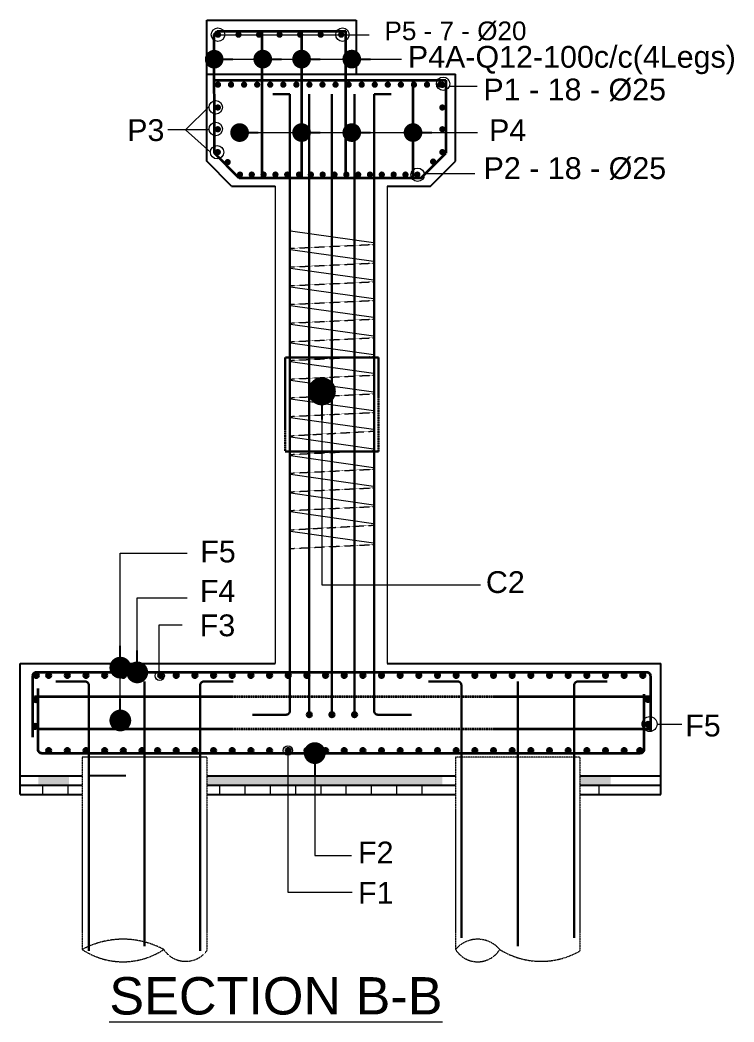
# Model space of a CAD drawing. Header units: millimetres. Extents: x -571543 to 35267, y -84886 to 197746.
# Drawn here: x -388177 to -382439, y 69739 to 77787 of the extents above; entities that cross this region are included whole.
import ezdxf

# ---------------------------------------------------------------- set-up
doc = ezdxf.new("R2010")
doc.units = ezdxf.units.MM
doc.linetypes.add('DASHED', pattern=[0.75, 0.5, -0.25])
doc.linetypes.add('HIDDEN', pattern=[9.525, 6.35, -3.175])
for name, color, linetype, lineweight in [('Binder', 136, 'Continuous', 15), ('Dimision', 96, 'Continuous', 18), ('hatch', 65, 'Continuous', 15), ('Hatching', 65, 'Continuous', 20), ('Pile', 11, 'Continuous', 15), ('Rod', 12, 'Continuous', 30), ('Rod -2', 5, 'Continuous', 35), ('Text', 7, 'Continuous', 15)]:
    doc.layers.add(name, color=color, linetype=linetype, lineweight=lineweight)
doc.layers.add('Pire Line', color=11, linetype='Continuous')
doc.styles.add('ROMANS', font='arial.ttf', dxfattribs={"height": 200})
doc.styles.get("Standard").update_dxf_attribs({"font": 'times.ttf'})
doc.dimstyles.new('ISO-25', dxfattribs={"dimtxt": 175, "dimasz": 100, "dimexe": 65, "dimexo": 115.625, "dimgap": 40, "dimtad": 1, "dimtoh": 1, "dimdec": 0, "dimtxsty": 'Standard', "dimblk": 'DOT', "dimcen": 300, "dimclrd": 256, "dimclre": 256, "dimclrt": 256, "dimadec": 0, "dimazin": 0, "dimtfac": 1, "dimtdec": 0, "dimtix": 1, "dimtmove": 0, "dimatfit": 3, "dimldrblk": 'DOT', "dimfxl": 75, "dimlwd": -1, "dimarcsym": 0})

# ---------------------------------------------------------------- blocks, each defined once
blk = doc.blocks.new('r')
at = {"layer": 'Rod', "ltscale": 3, "const_width": 25}
blk.add_lwpolyline([(-12.5, 0, 1), (12.5, 0, 1)], format="xyb", close=True, dxfattribs=at)
blk = doc.blocks.new('_Dot')
at = {"color": 0, "linetype": 'ByBlock', "lineweight": -2}
blk.add_line((-0.5, 0), (-1, 0), dxfattribs=at)
at = {"color": 0, "linetype": 'ByBlock', "const_width": 0.5}
blk.add_lwpolyline([(-0.25, 0, 1), (0.25, 0, 1)], format="xyb", close=True, dxfattribs=at)
blk = doc.blocks.new('*U435')
at = {"layer": 'Dimision', "ltscale": 10, "rotation": 180}
blk.add_blockref('r', (0, 0.1), dxfattribs=at)
blk.add_blockref('r', (0, 0.1), dxfattribs=at)
blk = doc.blocks.new('*U436')
at = {"layer": 'hatch', "color": 0, "linetype": 'ByBlock', "lineweight": -2, "transparency": 16777216}
for p in [(-386586.2, 77667.2), (-386421.2, 77667.2), (-386256.2, 77667.2), (-386091.2, 77667.2), (-385926.2, 77667.2), (-385761.2, 77667.2), (-385596.2, 77667.2)]:
    blk.add_blockref('*U435', p, dxfattribs=at)
blk = doc.blocks.new('*U475')
at = {"layer": 'Dimision', "ltscale": 10, "rotation": 180}
blk.add_blockref('r', (0, 0), dxfattribs=at)
blk = doc.blocks.new('*U476')
at = {"layer": 'hatch', "color": 0, "linetype": 'ByBlock', "lineweight": -2, "transparency": 16777216}
for p in [(-386586.3, 77267.6), (-386481.3, 77267.6), (-386376.3, 77267.6), (-386271.3, 77267.6), (-386166.3, 77267.6), (-386061.3, 77267.6), (-385956.3, 77267.6), (-385851.3, 77267.6), (-385746.3, 77267.6), (-385641.3, 77267.6), (-385536.3, 77267.6), (-385431.3, 77267.6), (-385326.3, 77267.6), (-385221.3, 77267.6), (-385116.3, 77267.6), (-385011.3, 77267.6), (-384906.3, 77267.6), (-384801.3, 77267.6)]:
    blk.add_blockref('*U475', p, dxfattribs=at)
blk = doc.blocks.new('*U477')
at = {"layer": 'Dimision', "ltscale": 10, "rotation": 180}
blk.add_blockref('r', (11.1, 0), dxfattribs=at)
blk = doc.blocks.new('*U478')
at = {"layer": 'hatch', "color": 0, "linetype": 'ByBlock', "lineweight": -2, "transparency": 16777216}
for p in [(-386420.7, 76545.3), (-386325.7, 76545.3), (-386230.7, 76545.3), (-386135.7, 76545.3), (-386040.7, 76545.3), (-385945.7, 76545.3), (-385850.7, 76545.3), (-385755.7, 76545.3), (-385660.7, 76545.3), (-385565.7, 76545.3), (-385470.7, 76545.3), (-385375.7, 76545.3), (-385280.7, 76545.3), (-385185.7, 76545.3), (-385090.7, 76545.3), (-384995.7, 76545.3)]:
    blk.add_blockref('*U477', p, dxfattribs=at)

msp = doc.modelspace()

# ---------------------------------------------------------------- hatches: boundary and pattern name
at = {"layer": 'Hatching', "ltscale": 3}
h = msp.add_hatch(dxfattribs=at)
h.set_pattern_fill('AR-B88', color=256)
h.set_pattern_definition([(0, (66158.58, 7240.15), (0, 203.2), []), (90, (66158.58, 7240.15), (-101.6, 203.2), [203.2, -203.2])])
h.paths.add_polyline_path([(-384784, 71641.9), (-386677, 71641.9), (-386677, 71566.9), (-384784, 71566.9)])
h.paths.add_polyline_path([(-387783.8, 71641.9), (-388030.5, 71641.9), (-388030.5, 71566.9), (-387783.8, 71566.9)])
h.paths.add_polyline_path([(-383430.5, 71641.9), (-383677.1, 71641.9), (-383677.1, 71566.9), (-383430.5, 71566.9)])
at = {"layer": 'Pile', "ltscale": 0.1}
h = msp.add_hatch(dxfattribs=at)
h.set_pattern_fill('AR-CONC', color=256, style=0)
h.set_pattern_definition([(50, (66158.58, 7240.15), (182.18467, -15.939086), [19.05, -209.55]), (355, (66158.58, 7240.15), (-35.24342, 191.056845), [15.24, -167.640584]), (100.451445, (66173.76, 7238.82), (146.94125, 175.11775), [16.19001, -178.090245]), (46.1842, (66158.58, 7290.95), (271.07904, -42.04233), [28.575, -314.325]), (96.63556, (66181.17, 7287.45), (237.40413, 247.42612), [24.28502, -267.1356]), (351.18415, (66158.58, 7290.95), (237.40413, 247.42612), [22.85997, -251.45973]), (21, (66183.98, 7278.25), (151.61439, -102.2652), [19.05, -209.55]), (326, (66183.98, 7278.25), (61.80203, 184.187966), [15.24, -167.64]), (71.451445, (66196.61, 7269.73), (213.41642, 81.92277), [16.19001, -178.08994]), (37.5, (66158.576, 7240.15), (3.088603, 84.555039), [0, -165.608, 0, -170.18, 0, -168.275]), (7.5, (66158.58, 7240.15), (66.819663, 100.180575), [0, -97.028, 0, -161.798, 0, -64.135]), (327.5, (66101.934, 7240.15), (135.590595, -5.728744), [0, -63.5, 0, -198.12, 0, -262.89]), (317.5, (66076.53, 7240.15), (148.12918, 25.42649), [0, -82.55, 0, -131.572, 0, -186.69])])
h.paths.add_polyline_path([(-384784, 71716.9), (-386677, 71716.9), (-386677, 71641.9), (-384784, 71641.9)])
h.paths.add_polyline_path([(-387783.8, 71716.9), (-388030.5, 71716.9), (-388030.5, 71641.9), (-387783.8, 71641.9)])
h.paths.add_polyline_path([(-383430.5, 71716.9), (-383677.1, 71716.9), (-383677.1, 71641.9), (-383430.5, 71641.9)])
at = {"layer": 'Rod', "ltscale": 5}
for points in [[(-388066.7, 72521.9, 1), (-388026.7, 72521.9, 1)], [(-387967, 72521.9, 1), (-387927, 72521.9, 1)], [(-387817, 72521.9, 1), (-387777, 72521.9, 1)], [(-387667, 72521.9, 1), (-387627, 72521.9, 1)], [(-387517, 72521.9, 1), (-387477, 72521.9, 1)], [(-387367, 72521.9, 1), (-387327, 72521.9, 1)], [(-387217, 72521.9, 1), (-387177, 72521.9, 1)], [(-387067, 72521.9, 1), (-387027, 72521.9, 1)], [(-386942, 72521.9, 1), (-386902, 72521.9, 1)], [(-386792, 72521.9, 1), (-386752, 72521.9, 1)], [(-386642, 72521.9, 1), (-386602, 72521.9, 1)], [(-386492, 72521.9, 1), (-386452, 72521.9, 1)], [(-386342, 72521.9, 1), (-386302, 72521.9, 1)], [(-386192, 72521.9, 1), (-386152, 72521.9, 1)], [(-386042, 72521.9, 1), (-386002, 72521.9, 1)], [(-385892, 72521.9, 1), (-385852, 72521.9, 1)], [(-385742, 72521.9, 1), (-385702, 72521.9, 1)], [(-385592, 72521.9, 1), (-385552, 72521.9, 1)], [(-385442, 72521.9, 1), (-385402, 72521.9, 1)], [(-385292, 72521.9, 1), (-385252, 72521.9, 1)], [(-385142, 72521.9, 1), (-385102, 72521.9, 1)], [(-384992, 72521.9, 1), (-384952, 72521.9, 1)], [(-384842, 72521.9, 1), (-384802, 72521.9, 1)], [(-384692, 72521.9, 1), (-384652, 72521.9, 1)], [(-384542, 72521.9, 1), (-384502, 72521.9, 1)], [(-384392, 72521.9, 1), (-384352, 72521.9, 1)], [(-384242, 72521.9, 1), (-384202, 72521.9, 1)], [(-384092, 72521.9, 1), (-384052, 72521.9, 1)], [(-383942, 72521.9, 1), (-383902, 72521.9, 1)], [(-383792, 72521.9, 1), (-383752, 72521.9, 1)], [(-383642, 72521.9, 1), (-383602, 72521.9, 1)], [(-383492, 72521.9, 1), (-383452, 72521.9, 1)], [(-383342, 72521.9, 1), (-383302, 72521.9, 1)], [(-383192, 72521.9, 1), (-383152, 72521.9, 1)], [(-388070.3, 72328.3, -1), (-388030.3, 72328.3, -1)], [(-383151.2, 72329.4, -1), (-383111.2, 72329.4, -1)], [(-385872.2, 72206.9, -1), (-385832.2, 72206.9, -1)], [(-385690.4, 72206.9, -1), (-385650.4, 72206.9, -1)], [(-385650.4, 72206.9, 1), (-385690.4, 72206.9, 1)], [(-385468.6, 72206.9, 1), (-385508.6, 72206.9, 1)], [(-388075.2, 72112.8, -1), (-388035.2, 72112.8, -1)], [(-383148.6, 72129.4, -1), (-383108.6, 72129.4, -1)], [(-387967, 71919.2, -1), (-387927, 71919.2, -1)], [(-387817, 71919.2, -1), (-387777, 71919.2, -1)], [(-387667, 71919.2, -1), (-387627, 71919.2, -1)], [(-387517, 71919.2, -1), (-387477, 71919.2, -1)], [(-387367, 71919.2, -1), (-387327, 71919.2, -1)], [(-387217, 71919.2, -1), (-387177, 71919.2, -1)], [(-387092, 71919.2, -1), (-387052, 71919.2, -1)], [(-386942, 71919.2, -1), (-386902, 71919.2, -1)], [(-386792, 71919.2, -1), (-386752, 71919.2, -1)], [(-386642, 71919.2, -1), (-386602, 71919.2, -1)], [(-386492, 71919.2, -1), (-386452, 71919.2, -1)], [(-386342, 71919.2, -1), (-386302, 71919.2, -1)], [(-386192, 71919.2, -1), (-386152, 71919.2, -1)], [(-386042, 71919.2, -1), (-386002, 71919.2, -1)], [(-385892, 71919.2, -1), (-385852, 71919.2, -1)], [(-385742, 71919.2, -1), (-385702, 71919.2, -1)], [(-385592, 71919.2, -1), (-385552, 71919.2, -1)], [(-385442, 71919.2, -1), (-385402, 71919.2, -1)], [(-385292, 71919.2, -1), (-385252, 71919.2, -1)], [(-385142, 71919.2, -1), (-385102, 71919.2, -1)], [(-384992, 71919.2, -1), (-384952, 71919.2, -1)], [(-384842, 71919.2, -1), (-384802, 71919.2, -1)], [(-384692, 71919.2, -1), (-384652, 71919.2, -1)], [(-384542, 71919.2, -1), (-384502, 71919.2, -1)], [(-384392, 71919.2, -1), (-384352, 71919.2, -1)], [(-384242, 71919.2, -1), (-384202, 71919.2, -1)], [(-384092, 71919.2, -1), (-384052, 71919.2, -1)], [(-383942, 71919.2, -1), (-383902, 71919.2, -1)], [(-383792, 71919.2, -1), (-383752, 71919.2, -1)], [(-383642, 71919.2, -1), (-383602, 71919.2, -1)], [(-383492, 71919.2, -1), (-383452, 71919.2, -1)], [(-383342, 71919.2, -1), (-383302, 71919.2, -1)], [(-383216.2, 71919.2, -1), (-383176.2, 71919.2, -1)]]:
    msp.add_hatch(color=256, dxfattribs=at).paths.add_polyline_path(points)

# ---------------------------------------------------------------- linework, layer by layer
at = {"layer": 'Binder', "ltscale": 5}
for points in [[(-385343.8, 75984.1), (-385337.3, 75984.6, 0.91565), (-385337.3, 75996.6), (-386003.6, 76090.7, -0.91565), (-386003.6, 76102.6), (-385997, 76103.2)], [(-385343.8, 75834.1), (-385337.3, 75834.6, 0.91565), (-385337.3, 75846.6), (-386003.6, 75940.7, -0.91565), (-386003.6, 75952.6), (-385997, 75953.1)], [(-385343.8, 75684.1), (-385337.3, 75684.6, 0.91565), (-385337.3, 75696.5), (-386003.6, 75790.6, -0.91565), (-386003.6, 75802.6), (-385997, 75803.1)], [(-385343.8, 75534.1), (-385337.3, 75534.6, 0.91565), (-385337.3, 75546.5), (-386003.6, 75640.6, -0.91565), (-386003.6, 75652.6), (-385997, 75653.1)], [(-385343.8, 75384.1), (-385337.3, 75384.5, 0.91565), (-385337.3, 75396.5), (-386003.6, 75490.6, -0.91565), (-386003.6, 75502.5), (-385997, 75503.1)], [(-385343.8, 75234.1), (-385337.3, 75234.5, 0.91565), (-385337.3, 75246.5), (-386003.6, 75340.6, -0.91565), (-386003.6, 75352.5), (-385997, 75353)], [(-385343.8, 75084), (-385337.3, 75084.5, 0.91565), (-385337.3, 75096.5), (-386003.6, 75190.5, -0.91565), (-386003.6, 75202.5), (-385997, 75203)], [(-385343.8, 74934), (-385337.3, 74934.5, 0.91565), (-385337.3, 74946.5), (-386003.6, 75040.5, -0.91565), (-386003.6, 75052.5), (-385997, 75053)], [(-385343.8, 74784), (-385337.3, 74784.5, 0.921604), (-385337.3, 74796.5), (-386003.6, 74890.5, -0.91565), (-386003.6, 74902.5), (-385997, 74903)], [(-385343.8, 74634), (-385337.3, 74634.5, 0.91565), (-385337.3, 74646.5), (-386003.6, 74740.5, -0.91565), (-386003.6, 74752.5), (-385997, 74753)], [(-385343.8, 74484), (-385337.3, 74484.5, 0.91565), (-385337.3, 74496.5), (-386003.6, 74590.5, -0.91565), (-386003.6, 74602.5), (-385997, 74603)], [(-385343.8, 74328.5), (-385337.3, 74329, 0.91565), (-385337.3, 74341), (-386003.6, 74435, -0.91565), (-386003.6, 74447), (-385997, 74447.5)], [(-385343.8, 74178.5), (-385337.3, 74179, 0.91565), (-385337.3, 74191), (-386003.6, 74285, -0.91565), (-386003.6, 74297), (-385997, 74297.5)], [(-385343.8, 74028.5), (-385337.3, 74029, 0.921604), (-385337.3, 74041), (-386003.6, 74135, -0.91565), (-386003.6, 74147), (-385997, 74147.5)], [(-385343.8, 73878.5), (-385337.3, 73879, 0.91565), (-385337.3, 73891), (-386003.6, 73985, -0.91565), (-386003.6, 73997), (-385997, 73997.5)], [(-385343.8, 73728.5), (-385337.3, 73729, 0.91565), (-385337.3, 73741), (-386003.6, 73835, -0.91565), (-386003.6, 73847), (-385997, 73847.5)], [(-385343.8, 73573), (-385337.3, 73573.5, 0.91565), (-385337.3, 73585.5), (-386003.6, 73679.6, -0.91565), (-386003.6, 73691.5), (-385997, 73692)]]:
    msp.add_lwpolyline(points, format="xyb", dxfattribs=at)
at = {"layer": 'Binder', "linetype": 'HIDDEN', "ltscale": 0.07}
for points in [[(-385997, 75953.1), (-385343.8, 75984.1)], [(-385997, 75803.1), (-385343.8, 75834.1)], [(-385997, 75653.1), (-385343.8, 75684.1)], [(-385997, 75503.1), (-385343.8, 75534.1)], [(-385997, 75353), (-385343.8, 75384.1)], [(-385997, 75203), (-385343.8, 75234.1)], [(-385997, 75053), (-385343.8, 75084)], [(-385997, 74903), (-385343.8, 74934)], [(-385997, 74753), (-385343.8, 74784)], [(-385997, 74603), (-385343.8, 74634)], [(-385997, 74447.5), (-385343.8, 74484)], [(-385997, 74297.5), (-385343.8, 74328.5)], [(-385997, 74147.5), (-385343.8, 74178.5)], [(-385997, 73997.5), (-385343.8, 74028.5)], [(-385997, 73847.5), (-385343.8, 73878.5)], [(-385997, 73692), (-385343.8, 73728.5)], [(-385997, 73542), (-385343.8, 73573)]]:
    msp.add_lwpolyline(points, dxfattribs=at)
at = {"layer": 'Dimision', "ltscale": 5}
for p, q in [((-384724.2, 77256.3), (-384502.7, 77256.3)), ((-384929, 76553.9), (-384523.3, 76553.9)), ((-383057.6, 72131.4), (-382859.6, 72131.4))]:
    msp.add_line(p, q, dxfattribs=at)
for points in [[(-386657.5, 77092.5), (-386846.9, 76904.9), (-386988.9, 76904.9)], [(-386657.5, 76905.6), (-386846.9, 76904.9), (-386988.9, 76904.9)], [(-386646.7, 76724.8), (-386846.9, 76904.9), (-386988.9, 76904.9)], [(-387060, 72555.4), (-387060, 72927.5), (-386874.3, 72927.5)], [(-386024.6, 71880.7), (-386024.6, 70780.9), (-385509.1, 70780.9)]]:
    msp.add_lwpolyline(points, dxfattribs=at)
for centre, radius in [((-386586.2, 77669), 53.9), ((-385586.2, 77669), 53.9), ((-384777.1, 77275.2), 53.9), ((-386604, 77085.9), 53.9), ((-386604, 76911.6), 53.9), ((-386592.9, 76724.8), 53.9), ((-384981.9, 76543.7), 53.9), ((-387054.6, 72519.8), 37.5), ((-383117.4, 72131.4), 59.8), ((-386024.6, 71918.2), 37.5)]:
    msp.add_circle(centre, radius, dxfattribs=at)
at = {"layer": 'hatch', "ltscale": 3}
for points in [[(-386586.2, 77667.2), (-385567.4, 77667.2)], [(-385557.4, 77696.4), (-385557.4, 77352.9)]]:
    msp.add_lwpolyline(points, dxfattribs=at)
at = {"layer": 'Hatching', "ltscale": 3}
for p, q in [((-385640.1, 77669), (-385371.3, 77669)), ((-386127, 76452.9), (-386127, 72616.9)), ((-385227, 76452.9), (-385227, 72616.9)), ((-383277, 71716.9), (-383277, 71716.9))]:
    msp.add_line(p, q, dxfattribs=at)
at = {"layer": 'Pile', "linetype": 'DASHED', "ltscale": 5}
for p, q in [((-387677, 71866.9), (-387677, 70320.4)), ((-386677, 71866.9), (-387677, 71866.9)), ((-386677, 71866.9), (-386677, 70309.1)), ((-384677, 71866.9), (-384677, 70320.4)), ((-383677, 71866.9), (-384677, 71866.9)), ((-383677, 71866.9), (-383677, 70309.1))]:
    msp.add_line(p, q, dxfattribs=at)
for points in [[(-386677, 70309.1, -0.515809), (-387021.9, 70320.4, 0.252579), (-387677, 70320.4, 0.300568), (-387021.9, 70320.4)], [(-383677, 70309.1, -0.275978), (-384321.9, 70320.4, 0.465983), (-384677, 70320.4, 0.554519), (-384321.9, 70320.4)]]:
    msp.add_lwpolyline(points, format="xyb", dxfattribs=at)
at = {"layer": 'Pire Line', "ltscale": 10}
for p, q in [((-386677, 76652.9), (-386677, 77786.8)), ((-386677, 77786.8), (-385477, 77786.8)), ((-385477, 77786.8), (-385477, 77352.9)), ((-386677, 77352.9), (-384677, 77352.9)), ((-384677, 76652.9), (-384677, 77352.9)), ((-386477, 76452.9), (-386677, 76652.9)), ((-384877, 76452.9), (-384677, 76652.9)), ((-386477, 76452.9), (-386127, 76452.9)), ((-385227, 76452.9), (-384877, 76452.9))]:
    msp.add_line(p, q, dxfattribs=at)
at = {"layer": 'Pire Line', "ltscale": 5}
for p, q in [((-388177, 72616.9), (-386127, 72616.9)), ((-388177, 71566.9), (-388177, 72616.9)), ((-388177, 71566.9), (-388177, 72616.9)), ((-388177, 71566.9), (-388177, 72616.9)), ((-388177, 71566.9), (-388177, 72616.9)), ((-388177, 71566.9), (-388177, 72616.9)), ((-385227, 72616.9), (-383027, 72616.9)), ((-383027, 71566.9), (-383027, 72616.9)), ((-383027, 71566.9), (-383027, 72616.9)), ((-383027, 71566.9), (-383027, 72616.9)), ((-388177, 71716.9), (-387677, 71716.9)), ((-387327, 71716.9), (-387627, 71716.9)), ((-386677, 71716.9), (-384677, 71716.9)), ((-383677, 71716.9), (-383027, 71716.9)), ((-383327, 71716.9), (-383027, 71716.9)), ((-388177, 71641.9), (-387677, 71641.9)), ((-386677, 71641.9), (-384677, 71641.9)), ((-383677, 71641.9), (-383027, 71641.9)), ((-388177, 71566.9), (-387677, 71566.9)), ((-386677, 71566.9), (-384677, 71566.9)), ((-383677, 71566.9), (-383027, 71566.9))]:
    msp.add_line(p, q, dxfattribs=at)
at = {"layer": 'Pire Line', "color": 5, "linetype": 'DASHED', "lineweight": 30, "ltscale": 5}
msp.add_lwpolyline([(-386045.5, 74320.7), (-385295.5, 74320.7), (-385295.3, 75074.9), (-386045.5, 75074.9)], close=True, dxfattribs=at)
at = {"layer": 'Rod', "ltscale": 0.02}
for p, q in [((-386009, 77192), (-386146, 77192)), ((-385331.8, 77192), (-385194.8, 77192))]:
    msp.add_line(p, q, dxfattribs=at)
at = {"layer": 'Rod', "ltscale": 5}
for p, q in [((-387177, 72473.7), (-387177, 70348.6)), ((-384177, 72473.7), (-384177, 70348.6))]:
    msp.add_line(p, q, dxfattribs=at)
at = {"layer": 'Rod', "ltscale": 0.02}
for points in [[(-386009, 77192), (-386009, 74178.9), (-386009, 72236.9, -0.414214), (-386039, 72206.9), (-386309, 72206.9)], [(-385331.8, 77192), (-385331.8, 74178.9), (-385331.8, 72236.9, 0.414214), (-385301.8, 72206.9), (-385031.8, 72206.9)]]:
    msp.add_lwpolyline(points, format="xyb", dxfattribs=at)
for points in [[(-385852.2, 77192), (-385852.2, 72206.9)], [(-385670.4, 77192), (-385670.4, 72206.9)], [(-385670.4, 77192), (-385670.4, 72206.9)], [(-385488.6, 77192), (-385488.6, 72206.9)]]:
    msp.add_lwpolyline(points, dxfattribs=at)
at = {"layer": 'Rod', "ltscale": 5}
for points in [[(-387889.2, 72473.7), (-387654.2, 72473.7, -0.414214), (-387624.2, 72443.7), (-387624.2, 70311.2)], [(-386464.9, 72473.7), (-386699.8, 72473.7, 0.414214), (-386729.8, 72443.7), (-386729.8, 70311.2)], [(-384895.3, 72473.7), (-384660.4, 72473.7, -0.414214), (-384630.4, 72443.7), (-384630.4, 70413.8)], [(-383458.7, 72473.7), (-383693.7, 72473.7, 0.414214), (-383723.7, 72443.7), (-383723.7, 70413.8)]]:
    msp.add_lwpolyline(points, format="xyb", dxfattribs=at)
for centre in [(-388046.7, 72521.9), (-387947, 72521.9), (-387797, 72521.9), (-387647, 72521.9), (-387497, 72521.9), (-387347, 72521.9), (-387197, 72521.9), (-387047, 72521.9), (-386922, 72521.9), (-386772, 72521.9), (-386622, 72521.9), (-386472, 72521.9), (-386322, 72521.9), (-386172, 72521.9), (-386022, 72521.9), (-385872, 72521.9), (-385722, 72521.9), (-385572, 72521.9), (-385422, 72521.9), (-385272, 72521.9), (-385122, 72521.9), (-384972, 72521.9), (-384822, 72521.9), (-384672, 72521.9), (-384522, 72521.9), (-384372, 72521.9), (-384222, 72521.9), (-384072, 72521.9), (-383922, 72521.9), (-383772, 72521.9), (-383622, 72521.9), (-383472, 72521.9), (-383322, 72521.9), (-383172, 72521.9), (-388050.3, 72328.3), (-383131.2, 72329.4), (-385852.2, 72206.9), (-385670.4, 72206.9), (-385670.4, 72206.9), (-385488.6, 72206.9), (-388055.2, 72112.8), (-383128.6, 72129.4), (-387947, 71919.2), (-387797, 71919.2), (-387647, 71919.2), (-387497, 71919.2), (-387347, 71919.2), (-387197, 71919.2), (-387072, 71919.2), (-386922, 71919.2), (-386772, 71919.2), (-386622, 71919.2), (-386472, 71919.2), (-386322, 71919.2), (-386172, 71919.2), (-386022, 71919.2), (-385872, 71919.2), (-385722, 71919.2), (-385572, 71919.2), (-385422, 71919.2), (-385272, 71919.2), (-385122, 71919.2), (-384972, 71919.2), (-384822, 71919.2), (-384672, 71919.2), (-384522, 71919.2), (-384372, 71919.2), (-384222, 71919.2), (-384072, 71919.2), (-383922, 71919.2), (-383772, 71919.2), (-383622, 71919.2), (-383472, 71919.2), (-383322, 71919.2), (-383196.2, 71919.2)]:
    msp.add_circle(centre, 20, dxfattribs=at)
at = {"layer": 'Rod -2', "ltscale": 0.02}
for p, q in [((-386617, 77671.6), (-386592.1, 77696.4)), ((-386615, 76717), (-386617, 77671.6)), ((-386592.1, 77696.4), (-385557.4, 77696.4)), ((-386231, 76517), (-386231, 77696.4)), ((-385912.1, 76517), (-385912.1, 77696.4)), ((-385557.4, 76517), (-385557.4, 77696.4)), ((-386615, 77303.6), (-384755.5, 77303.6)), ((-385018.7, 76517), (-385018.7, 77303.6)), ((-384755.5, 77303.6), (-384755.5, 76717)), ((-386415, 76517), (-386615, 76717)), ((-384955.5, 76517), (-384755.5, 76717)), ((-384955.5, 76517), (-386415, 76517))]:
    msp.add_line(p, q, dxfattribs=at)
for points in [[(-383108.7, 72070.6), (-383108.7, 72516.3, 0.414214), (-383138.7, 72546.3), (-388046.7, 72546.3, 0.414214), (-388076.7, 72516.3), (-388076.7, 72025.5)], [(-383164.6, 72371.8), (-383164.6, 71926.2, -0.414214), (-383194.6, 71896.2), (-388000.6, 71896.2, -0.414214), (-388030.6, 71926.2), (-388030.6, 72417)]]:
    msp.add_lwpolyline(points, format="xyb", dxfattribs=at)
at = {"layer": 'Rod -2', "linetype": 'DASHED', "ltscale": 5}
for points in [[(-383108.7, 72351), (-388060.7, 72351)], [(-383108.7, 72089.9), (-388039.4, 72089.9)]]:
    msp.add_lwpolyline(points, dxfattribs=at)

# ---------------------------------------------------------------- block references
at = {"layer": 'Dimision', "ltscale": 10, "rotation": 180}
for p in [(-384782.8, 77266), (-384782.8, 77266), (-386508.3, 76645.5), (-386508.3, 76645.5), (-384857.1, 76649.7), (-384857.1, 76649.7)]:
    msp.add_blockref('r', p, dxfattribs=at)
at = {"layer": 'Dimision', "ltscale": 10, "xscale": -1}
for p in [(-386587.2, 77084.2), (-386587.2, 76909.5), (-386587.6, 76725.9)]:
    msp.add_blockref('r', p, dxfattribs=at)
at = {"layer": 'Dimision', "ltscale": 10}
for p in [(-384783.3, 77084.2), (-384783.3, 76909.5), (-384782.9, 76725.9)]:
    msp.add_blockref('r', p, dxfattribs=at)
at = {"layer": 'hatch'}
for name, p in [('*U436', (0, 1.7)), ('*U476', (0, 0)), ('*U478', (0, 0))]:
    msp.add_blockref(name, p, dxfattribs=at)

# ---------------------------------------------------------------- texts
at = {"layer": 'Text', "style": 'ROMANS'}
for s, height, p in [('P5 - 7 - %%C20', 150, (-385248, 77624.9)), ('P4A-Q12-100c/c(4Legs)', 175, (-385060.2, 77403.8)), ('P1 - 18 - %%C25', 175, (-384453.1, 77141.2)), ('P3', 175, (-387315.8, 76815.1)), ('P4', 175, (-384407.7, 76813.8)), ('P2 - 18 - %%C25', 175, (-384451.8, 76509.7)), ('C2', 175, (-384433, 73184.3)), ('F4', 175, (-386731.6, 73113.3)), ('F3', 175, (-386732.8, 72837)), ('F2', 175, (-385460.8, 71012.1)), ('F1', 175, (-385460.8, 70687.5)), ('%%USECTION B-B', 300, (-387459.5, 69798.5))]:
    msp.add_text(s, height=height, dxfattribs=at).set_placement(p)
at = {"layer": 'Text', "char_height": 175, "attachment_point": 1, "style": 'ROMANS'}
for insert, width in [((-386728.7, 73605.2), 2576.74), ((-382831.2, 72206.7), 2190.162)]:
    msp.add_mtext('F5', dxfattribs=dict(at, insert=insert, width=width))

# ---------------------------------------------------------------- leaders
at = {"layer": 'Dimision', "ltscale": 5}
for points, override in [([(-386616.6, 77472), (-385111.5, 77472.8)], {"dimasz": 150, "dimtad": 0}), ([(-386226.5, 77472.8), (-385111.5, 77472.8)], {"dimasz": 150, "dimtad": 0}), ([(-385914.3, 77472.8), (-385111.5, 77472.8)], {"dimasz": 150, "dimtad": 0}), ([(-385511, 77472.8), (-385111.5, 77472.8)], {"dimasz": 150, "dimtad": 0}), ([(-386412.4, 76882.8), (-384499.8, 76882.8)], {"dimasz": 150, "dimtad": 0}), ([(-385914.3, 76882.8), (-384499.8, 76882.8)], {"dimasz": 150, "dimtad": 0}), ([(-385511, 76882.8), (-384499.8, 76882.8)], {"dimasz": 150, "dimtad": 0}), ([(-385018.7, 76882.8), (-384499.8, 76882.8)], {"dimasz": 150, "dimtad": 0}), ([(-385751.5, 74804.2), (-385751.5, 73249.3), (-384475.8, 73249.3)], {"dimasz": 225, "dimtad": 0}), ([(-387371, 72160.3), (-387371, 73504.8), (-386833.1, 73504.8)], {"dimasz": 175, "dimtad": 0}), ([(-387371, 72584.5), (-387371, 73504.8), (-386833.1, 73504.8)], {"dimasz": 175, "dimtad": 0}), ([(-387234.9, 72546.6), (-387234.9, 73144.7), (-386833.3, 73144.7)], {"dimasz": 175, "dimtad": 0}), ([(-385808.3, 71898.2), (-385808.3, 71075.7), (-385512.4, 71075.7)], {"dimasz": 175, "dimtad": 0})]:
    msp.add_leader(points, dimstyle='ISO-25', override=override, dxfattribs=at)

doc.saveas('drawing.dxf')
